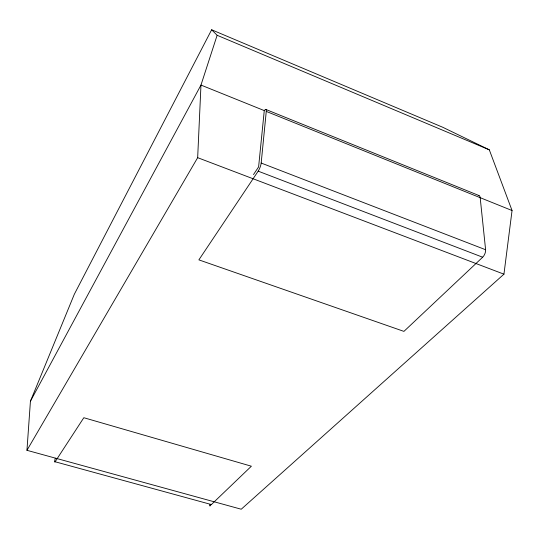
<?xml version="1.0" encoding="UTF-8"?>
<svg xmlns="http://www.w3.org/2000/svg" width="539" height="539" viewBox="0 0 539 539"><rect width="100%" height="100%" fill="white"/><g stroke="black" fill="none" stroke-linecap="round" stroke-linejoin="round"><path stroke-width="0.81" d="M26.95 450.314L197.665 157.671L200.973 85.068L217.136 35.278L211.638 29.773L74.335 294.227L30.433 401.198L26.95 450.314L241.236 509.227L503.945 274.169L512.05 210.527L489.311 149.835L442.782 127.285L211.638 29.773M478.228 195.421A6.879 3.153 -65.5 0 1 480.182 197.685L485.605 249.732A5.673 2.769 -66.7 0 1 482.661 257.218L403.927 331.384L198.878 259.872L258.181 171.159A6.097 1.509 -69.1 0 0 261.179 163.041L266.266 111.411A7.371 1.711 -68.6 0 0 264.272 110.596L200.973 85.068L30.433 401.198M264.272 110.596L258.612 166.895L253.492 174.596M55.281 458.231L54.911 459.868A3.962 0.573 -72.9 0 0 55.133 461.761L211.382 504.551L251.376 466.208L83.821 417.718L55.133 461.761M197.665 157.671L503.945 274.169M258.181 171.159L482.661 257.218M261.179 163.041L485.605 249.732M265.868 109.471L478.955 195.529M266.266 111.411L480.182 197.685M480.357 197.746L512.05 210.527M217.136 35.278L489.311 149.835M211.382 504.551A3.773 1.139 -75.1 0 1 210.405 504.302M210.116 504.551L209.967 505.912L210.116 504.551"/></g></svg>
